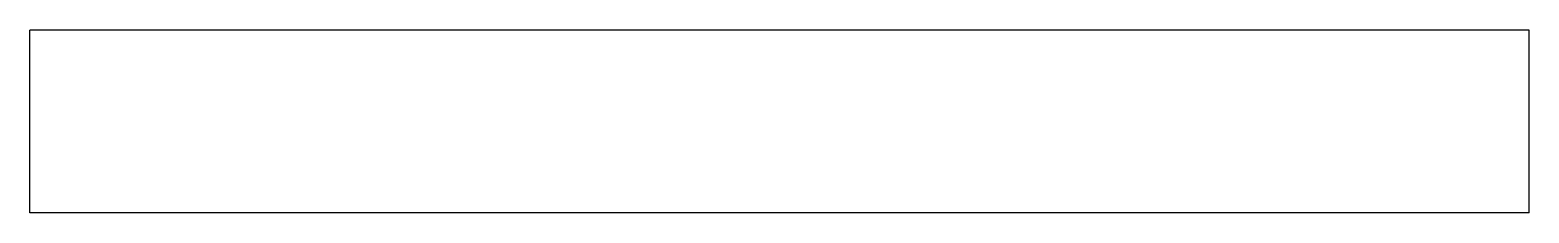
# Model space of a CAD drawing. Extents: x 867 to 1146, y -17 to 17.
import ezdxf

# ---------------------------------------------------------------- set-up
doc = ezdxf.new("R2010")
doc.units = 0
doc.header["$MEASUREMENT"] = 0
doc.layers.add('VISIBLE', color=7, linetype='CONTINUOUS')

msp = doc.modelspace()

# ---------------------------------------------------------------- linework, layer by layer
at = {"layer": 'VISIBLE'}
for p, q in [((867, -17), (867, 17)), ((1146, 17), (867, 17)), ((1146, -17), (1146, 17)), ((1146, -17), (867, -17))]:
    msp.add_line(p, q, dxfattribs=at)

doc.saveas('drawing.dxf')
